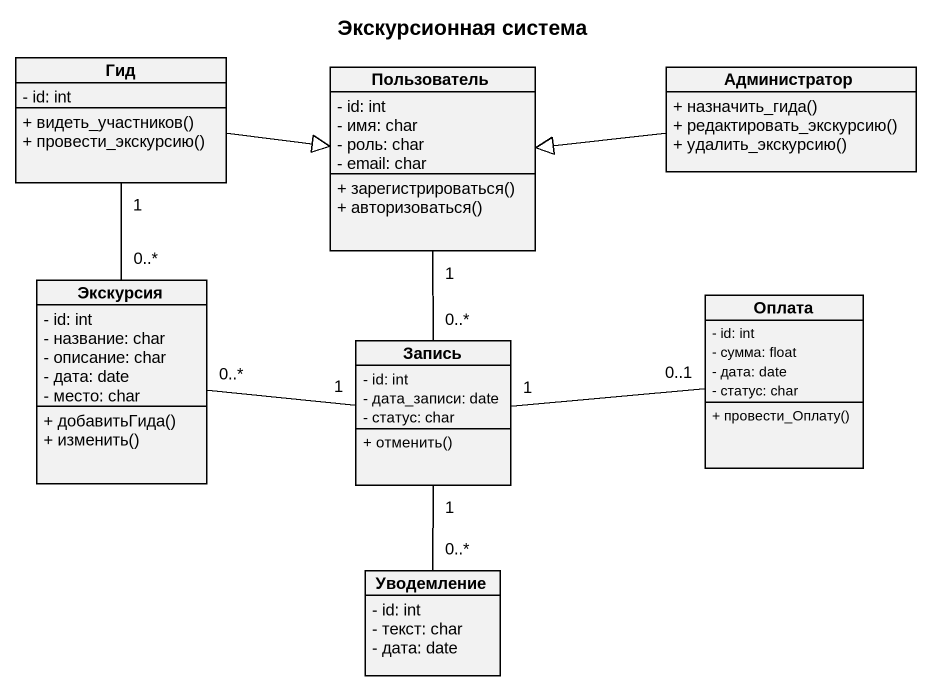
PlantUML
@startuml
title Экскурсионная система
hide circle
hide empty members
skinparam classAttributeIconSize 0
class Гид {
  - id: int
  + видеть_участников()
  + провести_экскурсию()
}
class Пользователь {
  - id: int
  - имя: char
  - роль: char
  - email: char
  + зарегистрироваться()
  + авторизоваться()
}
class Администратор {
  + назначить_гида()
  + редактировать_экскурсию()
  + удалить_экскурсию()
}
class Экскурсия {
  - id: int
  - название: char
  - описание: char
  - дата: date
  - место: char
  + добавитьГида()
  + изменить()
}
class Оплата {
  - id: int
  - сумма: float
  - дата: date
  - статус: char
  + провести_Оплату()
}
class Запись {
  - id: int
  - дата_записи: date
  - статус: char
  + отменить()
}
class Уводемление {
  - id: int
  - текст: char
  - дата: date
}
Гид -right-|> Пользователь
Пользователь "1" -- "0..*" Запись
Администратор -left-|> Пользователь
Экскурсия "0..*" -up- "1" Гид
Экскурсия "0..*" -right- "1" Запись
Запись "1" -right- "0..1" Оплата
Запись "1" -- "0..*" Уводемление
@enduml
